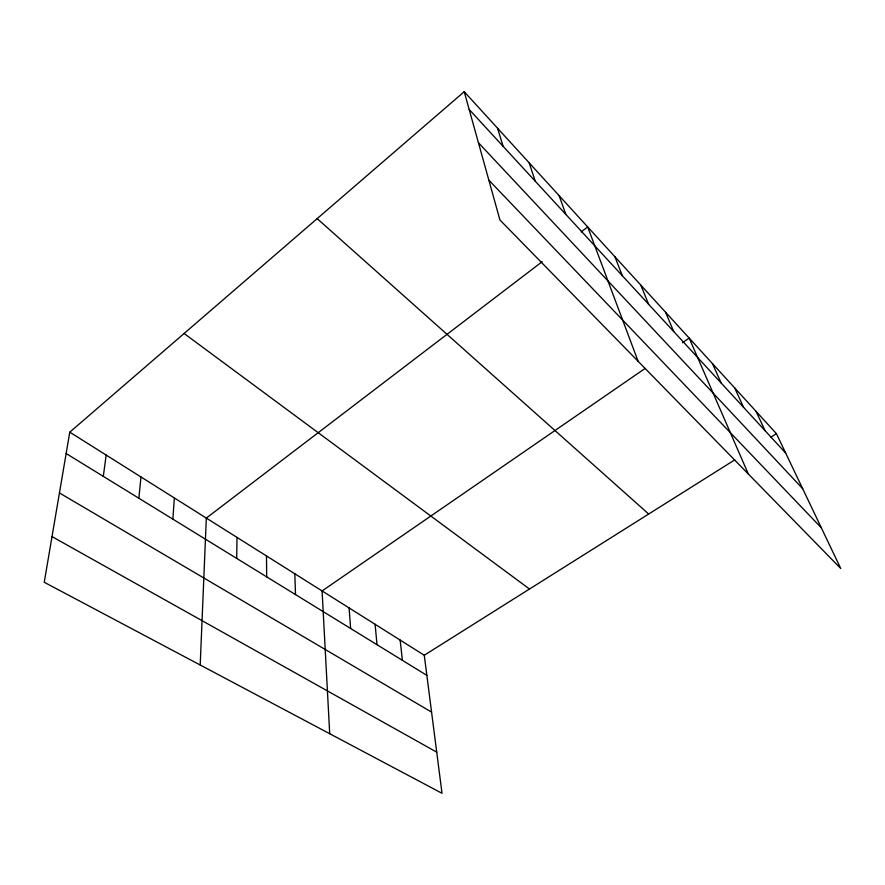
<?xml version="1.0" encoding="UTF-8"?>
<svg xmlns="http://www.w3.org/2000/svg" width="885" height="885" viewBox="0 0 885 885"><rect width="100%" height="100%" fill="white"/><g stroke="black" fill="none" stroke-linecap="round" stroke-linejoin="round"><path stroke-width="1.33" d="M236.693 558.413L237.014 537.405M200.198 665.011L206.327 518.09L542.173 261.695M172.863 519.152L174.345 497.967M138.845 498.222L140.992 476.971M103.313 476.373L106.167 455.067M69.782 432.168L44.25 582.264L442.013 793.303L424.269 655.243L69.782 432.168L464.227 91.697L776.422 433.65L840.75 568.513L499.925 219.956L464.227 91.697M581.202 231.903L587.695 226.936L638.107 361.268M645.065 368.481L322.085 590.937L329.707 733.72M682.39 342.76L689.183 338.092L748.323 473.984M424.269 655.243L734.727 459.89M770.636 437.301L776.422 433.65M52.016 536.598L436.725 752.15M59.45 492.945L431.57 712.115M66.154 453.518L426.858 675.366M184.113 333.49L529.495 589.023M317.173 218.628L648.683 514.03M488.852 180.142L821.346 527.847M478.442 142.739L802.662 488.664M469.183 109.486L785.67 453.043M756.022 411.304L765.094 430.707M734.716 387.962L743.599 407.377M712.458 363.591L721.131 382.973M665.542 312.195L673.684 331.477M640.806 285.103L648.639 304.296M614.887 256.716L622.376 275.777M559.154 195.662L565.803 214.369M529.141 162.785L535.292 181.248M497.536 128.181L503.123 146.335M400.142 640.054L402.398 660.332M375.107 624.301L377.01 644.711M349.099 607.94L350.626 628.483M294.827 573.79L295.502 594.576M266.496 555.957L266.684 576.854"/></g></svg>
